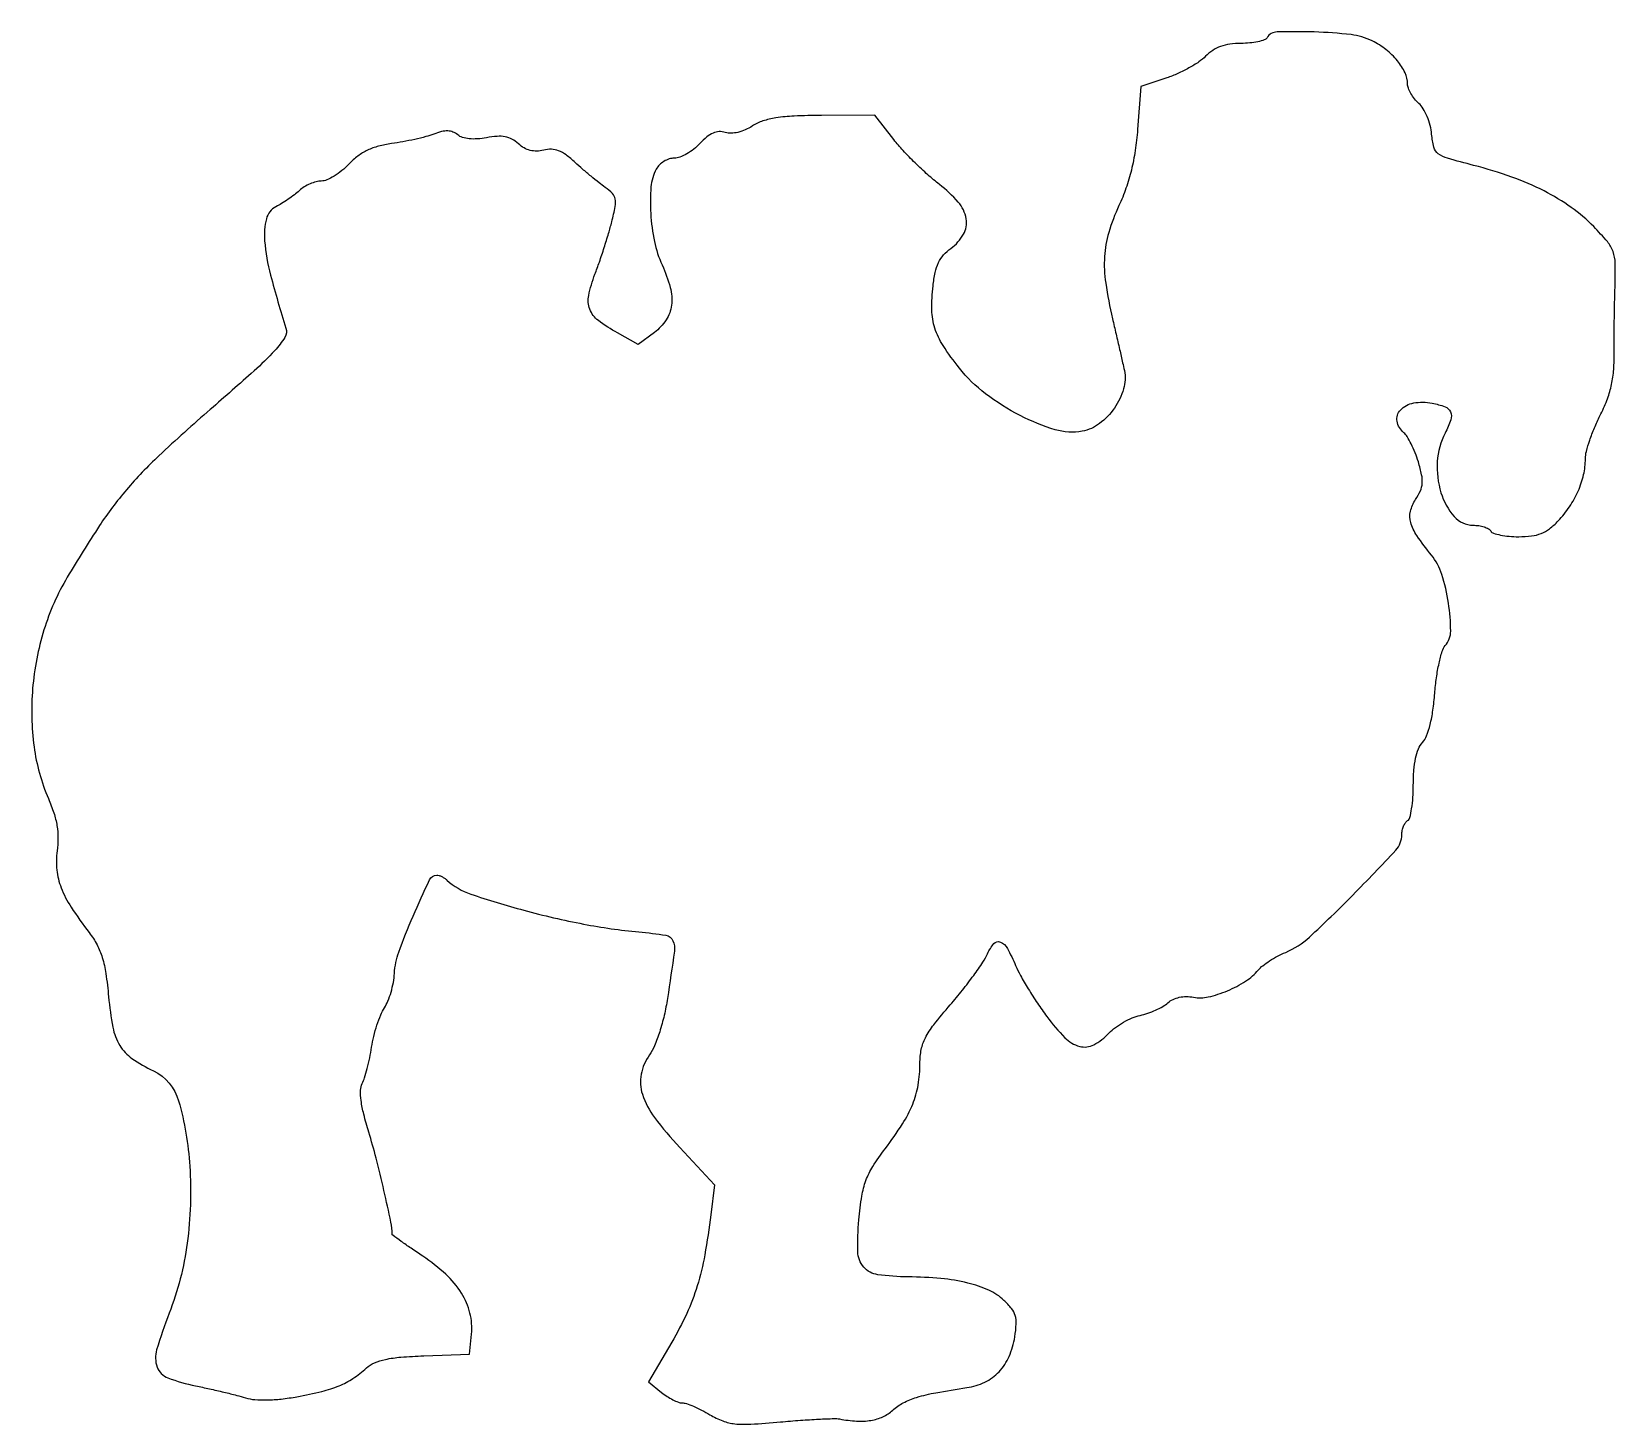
# Model space of a CAD drawing. Extents: x 0 to 276, y 0 to 243.
import ezdxf

# ---------------------------------------------------------------- set-up
doc = ezdxf.new("R2010")
doc.units = 0

msp = doc.modelspace()

# ---------------------------------------------------------------- linework, layer by layer
msp.add_lwpolyline([(215.5, 242, -0.17067), (215.01959, 241.612194, -0.031293), (213.90585, 241.29375, -0.030444), (212.49521, 241.07325, -0.023552), (210.940983, 241, 0.034369), (209.02015, 240.867808, 0.053317), (207.409324, 240.46685, 0.05827), (206.025274, 239.769193, 0.052613), (204.786447, 238.75, -0.050175), (203.619986, 237.780795, -0.021486), (201.890543, 236.720312, -0.021002), (199.935571, 235.73927, -0.025947), (198.036447, 235), (193.5, 233.5), (192.937439, 226, -0.01848), (192.523432, 222.313143, -0.022818), (191.855491, 218.920786, -0.023947), (190.915948, 215.748281, -0.024883), (189.687439, 212.721487, 0.035942), (187.903589, 208.031634, 0.058801), (187.167714, 203.848776, 0.051129), (187.378725, 199.213578, 0.020765), (188.568472, 193, -0.000813), (189.192349, 190.32444, -0.000825), (189.804377, 187.66026, -0.000802), (190.329202, 185.341125, -0.003395), (190.631804, 183.949821, -0.124543), (190.503261, 180.773079, -0.079945), (188.897425, 177.430007, -0.079059), (186.29967, 174.72482, -0.116123), (183.297003, 173.39594, -0.119839), (178.594673, 173.645846, -0.045752), (172.470514, 176.113785, -0.044489), (166.435796, 179.926197, -0.061581), (161.868116, 184.403108, -0.023684), (159.040259, 188.322054, -0.067057), (157.595211, 191.361555, -0.073263), (157.074182, 194.517595, -0.032409), (157.275038, 198.747772, -0.02633), (157.661896, 201.072654, -0.057305), (158.250586, 202.780063, -0.06849), (159.130572, 204.113667, -0.055355), (160.398382, 205.271667, 0.10537), (162.596513, 207.721656, 0.176549), (163.064001, 210.415879, 0.134101), (161.676388, 213.330743, 0.051987), (158.395558, 216.424139, -0.019122), (156.389924, 218.080679, -0.011926), (154.164161, 220.164405, -0.011964), (152.065096, 222.326669, -0.0212), (150.456614, 224.219946), (147.122111, 228.5), (137.811055, 228.441881, 0.008847), (133.076459, 228.328534, 0.027455), (129.897755, 228.02075, 0.040898), (127.601027, 227.475297, 0.066703), (125.798963, 226.608953, -0.040374), (124.557104, 225.929497, -0.046588), (123.279359, 225.496369, -0.051459), (122.076522, 225.338027, -0.084045), (121.060325, 225.480854, 0.089238), (119.989741, 225.620086, 0.090518), (118.943496, 225.375974, 0.070733), (117.854802, 224.706999, 0.032802), (116.646691, 223.563782, -0.039344), (115.582443, 222.582737, -0.036502), (114.3517, 221.753111, -0.038582), (113.144115, 221.180134, -0.091731), (112.170513, 221, 0.080939), (111.290399, 220.85659, 0.057493), (110.3832, 220.431812, 0.056948), (109.587085, 219.805553, 0.07491), (109.035184, 219.065741, 0.102032), (108.117652, 215.968868, 0.0365), (108.063438, 211.339715, 0.03633), (108.722911, 206.443479, 0.055294), (110.059181, 202.37009, -0.041515), (111.46076, 198.463639, -0.094414), (111.689257, 195.348913, -0.117338), (110.762582, 192.799587, -0.087544), (108.701125, 190.617155), (105.902249, 188.536517), (102.285059, 190.518258, -0.036896), (98.942475, 192.684231, -0.139427), (97.458258, 194.656999, -0.14428), (97.261124, 197.074799, -0.040515), (98.341888, 200.747206, 0.00851), (99.123389, 202.886945, 0.005447), (99.961486, 205.396922, 0.005472), (100.729072, 207.874564, 0.010179), (101.288245, 209.901889, 0.013482), (101.888706, 212.564464, 0.096386), (101.89221, 213.878113, 0.147415), (101.390819, 214.835965, 0.045591), (100.137365, 215.901889, -0.013908), (99.058794, 216.707307, -0.005943), (97.660296, 217.840798, -0.005875), (96.197029, 219.085218, -0.007692), (94.891189, 220.258274, 0.027157), (93.32411, 221.559476, 0.066943), (92.018312, 222.281303, 0.085169), (90.772239, 222.535666, 0.069447), (89.416763, 222.389753, -0.055602), (88.202932, 222.225111, -0.067612), (87.063446, 222.352452, -0.06746), (85.997213, 222.77959, -0.05501), (84.999699, 223.500272, 0.059149), (83.884678, 224.291933, 0.07771), (82.711288, 224.712469, 0.064877), (81.307135, 224.796047, 0.028839), (79.464191, 224.55926, -0.028795), (77.853361, 224.352152, -0.042467), (76.428492, 224.372939, -0.050385), (75.258653, 224.610266, -0.098286), (74.425101, 225.062161, 0.078763), (73.604198, 225.549251, 0.086901), (72.700475, 225.737112, 0.068612), (71.620346, 225.62282, 0.030505), (70.250904, 225.194063, -0.025398), (68.876757, 224.748384, -0.010172), (66.956807, 224.273448, -0.010035), (64.862686, 223.844394, -0.012484), (62.899928, 223.533578, 0.031642), (60.61562, 223.081578, 0.047332), (58.70805, 222.378321, 0.049726), (57.036015, 221.359688, 0.04009), (55.462837, 219.96121, -0.031587), (54.230829, 218.827978, -0.032438), (52.876343, 217.869856, -0.03429), (51.598036, 217.200697, -0.103794), (50.641649, 217, 0.066633), (49.748826, 216.880487, 0.036037), (48.701115, 216.512017, 0.035158), (47.670306, 215.974696, 0.046224), (46.821855, 215.338781, -0.020912), (45.956883, 214.619425, -0.01226), (44.866529, 213.828753, -0.01225), (43.735239, 213.090169, -0.020348), (42.743114, 212.531037, 0.217782), (41.079596, 210.428789, 0.080944), (40.774902, 206.580551, 0.044199), (41.809595, 200.583965, 0.012129), (44.493237, 191.371552, -0.219677), (44.288868, 189.742042, -0.048063), (42.526435, 187.439498, -0.023061), (38.918608, 183.903618, -0.003446), (31.294795, 177.185651, 0.009299), (22.35466, 169.119927, 0.02812), (16.695405, 163.188835, 0.030523), (11.989037, 156.929285, 0.012591), (6.366857, 147.9316, 0.058887), (2.308322, 138.73672, 0.053361), (0.331644, 128.536405, 0.054551), (0.577364, 118.384834, 0.068753), (3.086377, 109.336146, -0.023254), (4.031161, 106.835779, -0.037513), (4.571444, 104.625905, -0.040545), (4.750786, 102.489423, -0.033946), (4.602605, 100.21869, 0.058902), (4.55151, 96.893015, 0.068014), (5.298822, 93.814241, 0.051249), (7.050943, 90.418559, 0.018598), (10.186675, 85.988428, -0.040797), (11.563033, 83.848651, -0.049212), (12.475001, 81.640754, -0.037549), (13.092858, 78.855491, -0.013216), (13.570176, 74.787529, 0.024284), (14.313109, 69.474414, 0.089411), (15.521708, 66.319458, 0.104931), (17.643696, 64.056587, 0.040501), (21.381254, 61.879408, -0.215776), (25.776107, 56.653766, -0.052363), (27.727387, 45.258484, -0.049497), (27.271765, 31.84387, -0.05937), (24.130559, 19.616703, 0.019776), (21.951431, 13.265537, 0.161597), (22.040513, 10.241441, 0.218741), (23.899504, 8.364417, 0.039396), (28.746367, 6.966614, -0.004431), (31.16414, 6.449049, -0.003931), (33.67091, 5.868427, -0.003948), (35.919078, 5.310233, -0.012068), (37.431198, 4.882939, 0.054511), (39.05171, 4.570238, 0.025739), (41.183477, 4.505752, 0.022761), (43.672181, 4.672093, 0.016785), (46.404987, 5.073438, 0.014434), (50.758684, 5.993437, 0.038722), (53.768712, 6.972658, 0.048773), (56.170766, 8.252017, 0.037536), (58.515176, 10.078672, -0.083921), (59.911433, 10.972616, -0.048199), (61.822418, 11.575734, -0.032324), (64.52312, 11.969451, -0.010762), (68.515176, 12.203709), (76.5, 12.5), (76.83672, 16, 0.085496), (76.563504, 19.652295, 0.078796), (75.088292, 23.117196, 0.066634), (72.352409, 26.412873, 0.039742), (68.336423, 29.564793, -0.003774), (66.290703, 30.945022, -0.006041), (64.567574, 32.157491, -0.001746), (63.096029, 33.227582, -0.239044), (63, 33.416965, 0.05222), (62.779633, 35.521196, 0.004149), (61.571507, 41.001255, 0.006226), (60.194082, 46.685602, 0.01201), (58.926154, 51.193114, -0.012535), (58.051886, 54.313738, -0.02902), (57.592428, 56.701981, -0.038693), (57.494051, 58.499009, -0.113492), (57.797271, 59.693114, 0.043766), (58.200444, 60.681757, 0.012222), (58.655039, 62.291102, 0.012233), (59.081988, 64.144651, 0.012574), (59.413441, 66, -0.022293), (59.790429, 67.896574, -0.018547), (60.354517, 69.873979, -0.018946), (61.007747, 71.647729, -0.047229), (61.651479, 72.868866, 0.04932), (62.260465, 74.035871, 0.024776), (62.804173, 75.608523, 0.024333), (63.209783, 77.30515, 0.032997), (63.398395, 78.868866, -0.07369), (64.154315, 82.575406, -0.014869), (66.642934, 88.841838, -0.008073), (69.501973, 95.177265, -0.290462), (70.798739, 96, -0.080353), (71.173174, 95.939435, -0.034352), (71.643692, 95.746355, -0.032866), (72.127372, 95.466982, -0.037073), (72.55, 95.136529, 0.103147), (76.699816, 92.69307, 0.015697), (85.945425, 89.8817, 0.01836), (96.37773, 87.471103, 0.024515), (106, 86.101862, -0.015746), (110.721776, 85.514202, -0.257889), (111.936666, 84.571146, -0.13674), (112.186614, 82.718923, -0.003669), (110.986472, 74.5, -0.019105), (110.418429, 71.554945, -0.019718), (109.63201, 68.693135, -0.020607), (108.740897, 66.24293, -0.059004), (107.861077, 64.662234, 0.109204), (106.3971, 61.277485, 0.127361), (106.616, 57.789704, 0.083104), (108.730561, 53.746436, 0.026098), (113.144601, 48.504575), (119.193013, 42.038804), (118.550716, 36.769402, -0.014613), (117.492406, 29.791396, -0.029433), (116.177487, 24.385128, -0.033091), (114.354751, 19.594928, -0.024698), (111.7484, 14.578077), (107.706409, 7.656154), (109.963989, 5.828077, 0.025962), (110.926125, 5.128414, 0.026457), (111.949695, 4.536998, 0.027396), (112.890139, 4.12124, 0.090616), (113.553624, 4, -0.084469), (114.280306, 3.876353, -0.016613), (115.518904, 3.395521, -0.017184), (116.940429, 2.729963, -0.0152), (118.373393, 1.942199, 0.041369), (120.640442, 0.846097, 0.066463), (122.725547, 0.347021, 0.040755), (125.505916, 0.289355, 0.007309), (130.680553, 0.679981, -0.004397), (134.167863, 0.963673, -0.005808), (137.349912, 1.157259, -0.004266), (140.013171, 1.265485, -0.055502), (141, 1.187554, 0.033102), (143.958288, 0.820283, 0.05526), (146.460874, 0.95322, 0.065669), (148.547157, 1.586321, 0.078778), (150.25814, 2.714674, -0.064435), (152.101675, 4.00741, -0.046705), (154.423993, 4.960692, -0.029488), (157.775444, 5.770958, -0.007979), (163.166918, 6.653746, 0.075626), (166.306498, 7.615665, 0.091632), (168.789458, 9.429912, 0.08748), (170.539647, 12.086716, 0.062583), (171.535474, 15.51123, 0.025335), (171.777662, 17.75909, 0.086818), (171.607473, 19.2129, 0.096526), (170.966164, 20.438175, 0.035747), (169.638394, 21.874597, 0.083004), (167.008061, 23.62659, 0.045582), (163.338793, 24.886937, 0.036917), (158.663041, 25.67013, 0.021085), (152.94113, 25.956449, -0.032639), (147.647229, 26.344064, -0.182161), (145.191376, 27.681605, -0.173682), (144.16363, 30.34893, -0.029138), (144.355124, 35.911143, -0.01585), (144.873514, 40.057686, -0.049626), (145.582024, 42.773005, -0.053031), (146.78456, 45.197902, -0.020064), (148.942924, 48.309476, 0.019198), (151.950957, 52.62998, 0.045922), (153.74618, 56.095065, 0.055252), (154.685782, 59.414532, 0.041386), (155, 63.204197, -0.049201), (155.238145, 65.618444, -0.070564), (155.949131, 67.644201, -0.047318), (157.415889, 69.917504, -0.011305), (160.282137, 73.389098, 0.010114), (162.393935, 75.934529, 0.010537), (164.371643, 78.529299, 0.010275), (165.985876, 80.840705, 0.044624), (166.78639, 82.306388, -0.074713), (167.892495, 84.071205, -0.326447), (169.022029, 84.336524, -0.169565), (170.236071, 83.236193, -0.0257), (171.673996, 80.237811, 0.028111), (172.507736, 78.520554, 0.010174), (173.87526, 76.178732, 0.010053), (175.479765, 73.669914, 0.011791), (177.103507, 71.359888, 0.034809), (180.257033, 67.660021, 0.134075), (182.84153, 66.149888, 0.189314), (185.299189, 66.426206, 0.0828), (187.951268, 68.448127, -0.044781), (189.059602, 69.434232, -0.029217), (190.493367, 70.371922, -0.029351), (192.011748, 71.128145, -0.0486), (193.375582, 71.559421, 0.030021), (194.697508, 71.924099, 0.023308), (196.085971, 72.471927, 0.023826), (197.336467, 73.107222, 0.051266), (198.214959, 73.734569, -0.070705), (199.111911, 74.324029, -0.056023), (200.211168, 74.698467, -0.052807), (201.432873, 74.834457, -0.048594), (202.691667, 74.71861, 0.104299), (205.258862, 74.767296, 0.043144), (208.580275, 75.842389, 0.042915), (211.773069, 77.525155, 0.076962), (213.987291, 79.484687, -0.056116), (214.741072, 80.209715, -0.0209), (215.945787, 81.055392, -0.020399), (217.347894, 81.875898, -0.023227), (218.753855, 82.541621, 0.087993), (222.882381, 85.195536, 0.011379), (230.448506, 92.526399, 0.007599), (237.930948, 100.348101, 0.18922), (239, 103.071847, -0.050079), (239.074128, 103.810092, -0.047665), (239.29375, 104.531791, -0.051325), (239.616661, 105.13251, -0.10575), (240, 105.5, 0.196191), (240.391246, 106.036874, 0.02079), (240.70625, 107.585083, 0.023196), (240.927128, 109.535519, 0.016597), (241, 111.730276, -0.018886), (241.097506, 114.310721, -0.03478), (241.401086, 116.38869, -0.04365), (241.901985, 117.997447, -0.086836), (242.611276, 119.122958, 0.093958), (243.321149, 120.285485, 0.029473), (243.930273, 122.241414, 0.025579), (244.416882, 124.746895, 0.016263), (244.73772, 127.701699, -0.016127), (245.031671, 130.415785, -0.019229), (245.488943, 132.948967, -0.018321), (246.028706, 135.030849, -0.106625), (246.571646, 136.018189, 0.182105), (247.512409, 138.556324, 0.03681), (247.126807, 143.433559, 0.039086), (245.952218, 148.436167, 0.092427), (244.147003, 151.795626, -0.019089), (241.615639, 155.200926, -0.081156), (240.540607, 157.489729, -0.129599), (240.503074, 159.425091, -0.085626), (241.392929, 161.476933, 0.040019), (242.226928, 163.003398, 0.08695), (242.551874, 164.294364, 0.071058), (242.449603, 165.779472, 0.020119), (241.872934, 168.029772, 0.020799), (241.316476, 169.640213, 0.021659), (240.634735, 171.176749, 0.021969), (239.932404, 172.447715, 0.082513), (239.338154, 173.13432, -0.174492), (238.165116, 175.124642, -0.242346), (238.743534, 177.073895, -0.159627), (241.063772, 178.312157, -0.09088), (244.275421, 178.287682, -0.043123), (246.522585, 177.653462, -0.202519), (247.473821, 176.74772, -0.187591), (247.527539, 175.384604, -0.036458), (246.540867, 173.079028, 0.105014), (245.174958, 168.104757, 0.088657), (245.819362, 162.674769, 0.105124), (248.118255, 158.510858, 0.217554), (251.426285, 157, -0.037416), (252.411588, 156.926165, -0.04126), (253.342157, 156.70625, -0.045288), (254.092484, 156.384538, -0.131158), (254.5, 156, 0.176597), (254.992752, 155.61151, 0.028907), (256.186067, 155.29375, 0.028783), (257.697792, 155.073161, 0.02184), (259.371926, 155, 0.030334), (261.61352, 155.13612, 0.064863), (263.290368, 155.565797, 0.068935), (264.73705, 156.39035, 0.038331), (266.24929, 157.75, 0.04304), (268.228442, 160.218434, 0.044288), (269.734343, 162.966588, 0.046149), (270.681396, 165.819347, 0.057136), (271, 168.598343, -0.064021), (271.164265, 169.875979, -0.017859), (271.744882, 171.811425, -0.017712), (272.56514, 173.97366, -0.017756), (273.535769, 176.070588, 0.024912), (274.728861, 178.747936, 0.035619), (275.492552, 181.232692, 0.035359), (275.899387, 183.814554, 0.024058), (276.010897, 186.787344, -0.003844), (276.003173, 189.425277, -0.0021), (276.032159, 192.660744, -0.002092), (276.089173, 195.948135, -0.003329), (276.168437, 198.759871, 0.014095), (276.194543, 202.684214, 0.081564), (275.81594, 204.715142, 0.088629), (274.818427, 206.441809, 0.018199), (272.443309, 209.058417, 0.044868), (268.522417, 212.412686, 0.036625), (263.798273, 215.275252, 0.032573), (258.164076, 217.700233, 0.022279), (251.5, 219.738084, -0.007373), (246.967399, 220.977707, -0.089561), (245.358916, 221.775339, -0.170106), (244.582627, 222.922773, -0.043552), (244.195959, 225.164924, 0.042773), (243.936341, 226.684452, 0.035298), (243.410907, 228.242398, 0.036624), (242.716091, 229.613423, 0.07337), (241.945959, 230.548907, -0.040882), (241.201341, 231.342588, -0.037485), (240.571625, 232.269272, -0.039612), (240.137359, 233.185188, -0.091141), (240, 233.932481, 0.11249), (239.556816, 235.877439, 0.060021), (238.22312, 237.967497, 0.054194), (236.23617, 239.912159, 0.050949), (233.838056, 241.430901, 0.08747), (230.147303, 242.525216, 0.020684), (223.714686, 242.991664, 0.014324), (217.25173, 243.007036, 0.252935)], format="xyb", close=True)

doc.saveas('drawing.dxf')
